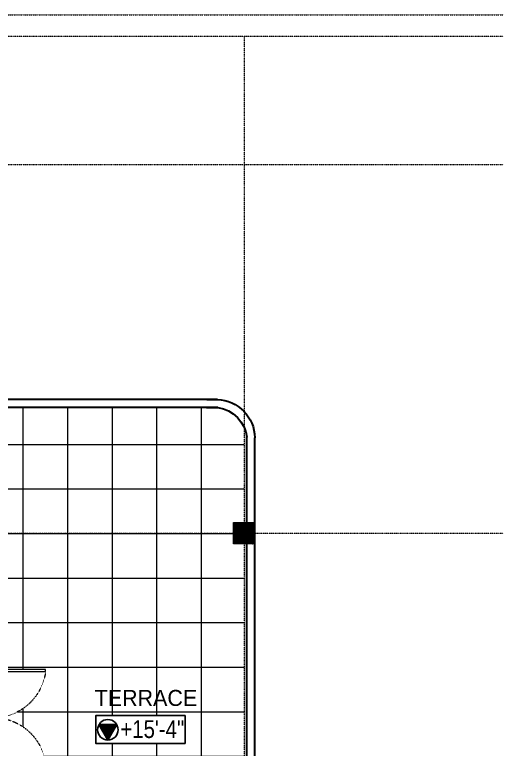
# Model space of a CAD drawing. Extents: x -95606 to 113309, y -42160 to -940.
# Drawn here: x -41089.5 to -40815.5, y -19834.7 to -19422.5 of the extents above; entities that cross this region are included whole.
import ezdxf

# ---------------------------------------------------------------- set-up
doc = ezdxf.new("R2010")
doc.units = 0
doc.header["$LTSCALE"] = 0.02
doc.header["$MEASUREMENT"] = 0
for name, pattern in [('ACAD_ISO04W100', [30, 24, -3, 0, -3]), ('CENTERX2', [101.6, 63.5, -12.7, 12.7, -12.7]), ('DASHED', [0.75, 0.5, -0.25])]:
    doc.linetypes.add(name, pattern=pattern)
for name, color, linetype, lineweight in [('RBH CENTER LINE', 1, 'ACAD_ISO04W100', 13), ('RBH DIMENSIONS', 8, 'CONTINUOUS', 15), ('RBH hatch', 43, 'CONTINUOUS', 0), ('RBH TEXT', 50, 'CONTINUOUS', 13), ('RBH TEXT FRAME', 90, 'CONTINUOUS', 25), ('RBH WALL - 0.30', 7, 'CONTINUOUS', 30)]:
    doc.layers.add(name, color=color, linetype=linetype, lineweight=lineweight)
doc.layers.add('RBH DO & WIN', color=7, linetype='CONTINUOUS', lineweight=9, true_color=0x8a008a)
doc.styles.add('RBH-225', font='ARIALN.TTF', dxfattribs={"height": 225})
doc.styles.add('RBH-TEXT', font='ARIALN.TTF', dxfattribs={"height": 175})

# ---------------------------------------------------------------- blocks, each defined once
blk = doc.blocks.new('RTYB')
at = {"layer": 'RBH DO & WIN', "ltscale": 0.75}
for points in [[(4, 30), (4, 27), (0, 27), (0, 30)], [(0, 27), (0, 26), (-27.21, 26), (-27.21, 27)], [(0, -27), (0, -26), (-27.21, -26), (-27.21, -27)], [(4, -30), (4, -27), (0, -27), (0, -30)]]:
    blk.add_lwpolyline(points, close=True, dxfattribs=at)
at = {"layer": 'RBH DO & WIN', "linetype": 'DASHED', "ltscale": 0.15}
for centre, start, end in [((2.27, 29.61), 186.9833, 265.6171), ((2.27, -29.61), 94.3829, 173.0167)]:
    blk.add_arc(centre, 29.7, start, end, dxfattribs=at)

msp = doc.modelspace()

# ---------------------------------------------------------------- hatches: boundary and pattern name
at = {"layer": 'RBH DIMENSIONS'}
h = msp.add_hatch(dxfattribs=at)
h.set_pattern_fill('ANSI31', color=6)
h.set_pattern_definition([(45, (-410384.56284, -521808.55568), (-0.088388347648, 0.088388347648), [])])
h.paths.add_polyline_path([(-40966.843, -19707.459), (-40966.843, -19719.459), (-40954.843, -19719.459), (-40954.843, -19707.459)])
at = {"layer": 'RBH hatch', "ltscale": 0.75}
h = msp.add_hatch(dxfattribs=at)
h.set_pattern_fill('ANSI37', color=256, scale=200, angle=225)
h.set_pattern_definition([(270, (-411609.736, -522238.593), (25, -7e-15), []), (0, (-411609.736, -522238.593), (7e-15, 25), [])])
h.paths.add_polyline_path([(-40960.843, -19654.022, 0.2617072), (-40975.619, -19642.959), (-40981.969, -19642.959), (-41097.393, -19642.959), (-41097.393, -19707.459), (-41097.393, -19713.459), (-40966.843, -19713.459), (-40966.843, -19707.459), (-40960.843, -19707.459)])
h.paths.add_polyline_path([(-40960.843, -19719.459), (-40966.843, -19719.459), (-40966.843, -19713.459), (-41097.393, -19713.459), (-41097.393, -19719.459), (-41097.393, -19786.959), (-41099.393, -19786.959), (-41099.393, -19789.959), (-41072.185, -19789.959), (-41072.185, -19790.959, -0.3566045), (-41099.327, -19816.954), (-41099.327, -19816.964, -0.3566045), (-41072.185, -19842.959), (-41072.185, -19843.959), (-41099.393, -19843.959), (-41099.393, -19846.959), (-41097.393, -19846.959), (-41097.393, -19914.459), (-41097.393, -19920.459), (-40966.843, -19920.459), (-40966.843, -19914.459), (-40960.843, -19914.459)])
h.paths.add_polyline_path([(-40993.963, -19815.782), (-40993.963, -19831.434), (-41044.076, -19831.434), (-41044.076, -19815.782)], flags=16)
h.paths.add_polyline_path([(-41031.518, -19823.736, -1), (-41043.026, -19823.736, -1)], flags=0)
h.paths.add_polyline_path([(-41032.29, -19820.859), (-41037.272, -19829.489), (-41042.254, -19820.859)], flags=0)
h.paths.add_polyline_path([(-40960.843, -19926.459), (-40966.843, -19926.459), (-40966.843, -19920.459), (-41097.393, -19920.459), (-41097.393, -19926.459), (-41097.393, -19948.202), (-40960.843, -19948.202)])
h.paths.add_polyline_path([(-40960.843, -19948.202), (-41097.393, -19948.202), (-41097.393, -19990.959), (-40975.849, -19990.959, 0.2677876), (-40960.843, -19979.873)])
h.paths.add_polyline_path([(-41035.984, -19833.842), (-40991.918, -19833.842), (-40991.918, -19813.024), (-41035.984, -19813.024)], flags=24)
h.paths.add_polyline_path([(-41046.97, -19816.376), (-40987.831, -19816.376), (-40987.831, -19795.524), (-41046.97, -19795.524)], flags=24)
at = {"layer": 'RBH TEXT FRAME'}
h = msp.add_hatch(dxfattribs=at)
h.set_pattern_fill('ANSI31', color=1, scale=4)
h.set_pattern_definition([(45, (-140582.8305, -20649.2584), (-0.3535533906, 0.3535533906), [])])
h.paths.add_polyline_path([(-41032.29, -19820.859), (-41042.254, -19820.859), (-41037.272, -19829.489)])

# ---------------------------------------------------------------- linework, layer by layer
at = {"layer": 'RBH CENTER LINE', "linetype": 'CENTERX2', "ltscale": 0.12}
for p, q in [((-42562.118, -19422.459), (-40815.457, -19422.459)), ((-42573.161, -19434.459), (-40815.457, -19434.459)), ((-40960.843, -19434.459), (-40960.843, -20255.646)), ((-42573.161, -19506.459), (-40815.457, -19506.459)), ((-42573.161, -19713.459), (-40815.457, -19713.459))]:
    msp.add_line(p, q, dxfattribs=at)
at = {"layer": 'RBH DIMENSIONS', "ltscale": 0.75}
msp.add_lwpolyline([(-40966.843, -19707.459), (-40954.843, -19707.459), (-40954.843, -19719.459), (-40966.843, -19719.459)], close=True, dxfattribs=at)
msp.add_lwpolyline([(-40966.843, -19707.459), (-40954.843, -19707.459), (-40954.843, -19719.459), (-40966.843, -19719.459)], close=True, dxfattribs=at)
msp.add_lwpolyline([(-40966.843, -19707.459), (-40954.843, -19707.459), (-40954.843, -19719.459), (-40966.843, -19719.459)], close=True, dxfattribs=at)
at = {"layer": 'RBH TEXT FRAME', "color": 1}
for points in [[(-40993.963, -19831.434), (-41044.076, -19831.434), (-41044.076, -19815.782), (-40993.963, -19815.782)], [(-41037.272, -19829.489), (-41032.29, -19820.859), (-41042.254, -19820.859)]]:
    msp.add_lwpolyline(points, close=True, dxfattribs=at)
msp.add_circle((-41037.272, -19823.736), 5.754, dxfattribs=at)
at = {"layer": 'RBH WALL - 0.30', "ltscale": 0.75}
for p, q in [((-40975.843, -19638.459), (-41097.393, -19638.459)), ((-40975.619, -19642.959), (-41097.393, -19642.959)), ((-40959.343, -19707.459), (-40959.343, -19659.623)), ((-40954.843, -19707.459), (-40954.843, -19659.86)), ((-40959.343, -19914.459), (-40959.343, -19719.459)), ((-40954.843, -19914.459), (-40954.843, -19719.459))]:
    msp.add_line(p, q, dxfattribs=at)
for points in [[(-40981.843, -19638.459), (-40975.843, -19638.459, -0.4008781), (-40954.843, -19659.86)], [(-40981.969, -19642.959), (-40975.619, -19642.959, -0.3461163), (-40959.343, -19659.623, -0.4142136)]]:
    msp.add_lwpolyline(points, format="xyb", dxfattribs=at)

# ---------------------------------------------------------------- block references
at = {"layer": 'RBH WALL - 0.30', "xscale": -1}
msp.add_blockref('RTYB', (-41099.393, -19816.959), dxfattribs=at)

# ---------------------------------------------------------------- texts
at = {"layer": 'RBH TEXT', "color": 0, "insert": (-41052.979, -19801.364), "char_height": 9, "attachment_point": 1, "style": 'RBH-225'}
msp.add_mtext_dynamic_manual_height_columns('\\pi8.3115;{\\fStylus BT|b0|i0|c0|p34;TERRACE}', width=70.71517, gutter_width=1, heights=[0], dxfattribs=at)
at = {"layer": 'RBH TEXT', "insert": (-41033.484, -19818.361), "char_height": 10, "attachment_point": 1, "style": 'RBH-TEXT'}
msp.add_mtext_dynamic_manual_height_columns(' +15\'-4" ', width=754.00156, gutter_width=280, heights=[0], dxfattribs=at)

doc.saveas('drawing.dxf')
